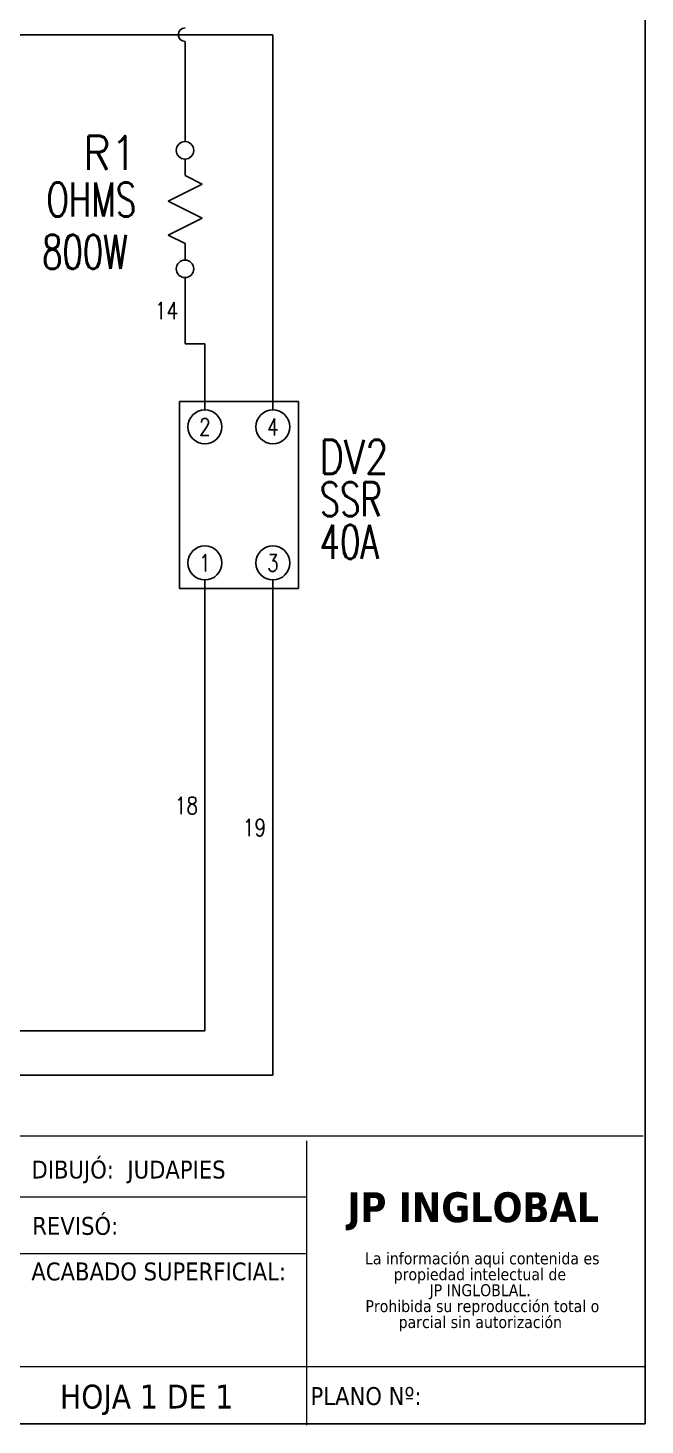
# Model space of a CAD drawing. Header units: millimetres. Extents: x 123.5 to 144.3, y 105.4 to 121.6.
# Drawn here: x 139.72 to 144.26, y 105.4 to 115.67 of the extents above; entities that cross this region are included whole.
import ezdxf
from ezdxf.enums import TextEntityAlignment as Align

# ---------------------------------------------------------------- set-up
doc = ezdxf.new("R2010")
doc.units = ezdxf.units.MM
doc.linetypes.add('CENTERX2', pattern=[20.32, 12.7, -2.54, 2.54, -2.54])
for name, color, linetype in [('BLK_12AWG', 7, 'Continuous'), ('CONTORNO', 179, 'Continuous'), ('DESC', 250, 'Continuous'), ('MISC', 7, 'Continuous'), ('SYMS', 7, 'Continuous'), ('TAGS', 250, 'Continuous'), ('TERMS', 250, 'Continuous'), ('WIRES', 7, 'Continuous')]:
    doc.layers.add(name, color=color, linetype=linetype)
doc.layers.add('WIRENO', color=7, linetype='Continuous', true_color=0x000000)
doc.styles.add('SLDTEXTSTYLE0', font='tahoma.ttf')
doc.styles.add('SLDTEXTSTYLE1', font='')
doc.styles.add('WD', font='romans.shx')
doc.styles.get('SLDTEXTSTYLE1').set_extended_font_data('Tahoma', bold=True)

# ---------------------------------------------------------------- blocks, each defined once
blk = doc.blocks.new('SW_NOTE_2')
at = {"layer": 'CONTORNO', "color": 0, "char_height": 1.0583, "attachment_point": 2, "style": 'SLDTEXTSTYLE0'}
for s, insert in [('La información aqui contenida es ', (10.29, 1.34)), ('propiedad intelectual de', (10.08, -0.07)), ('JP INGLOBLAL.', (10.1, -1.48)), ('Prohibida su reproducción total o ', (10.3, -2.89)), ('parcial sin autorización', (10.12, -4.3))]:
    blk.add_mtext(s, dxfattribs=dict(at, insert=insert))
blk = doc.blocks.new('VDV1TF')
for p, q in [((-0.0938, 0.3438), (-0.0938, -0.3438)), ((0.3438, 0.3438), (-0.0938, 0.3438)), ((0.3438, -0.3438), (0.3438, 0.3438)), ((-0.0938, -0.3438), (0.3438, -0.3438))]:
    blk.add_line(p, q)
for centre in [(0, 0.25), (0.25, 0.25), (0, -0.25), (0.25, -0.25)]:
    blk.add_circle(centre, 0.0625)
at = {"style": 'WD', "width": 0.7}
for tag, p in [('INST', (0.1305, 0.5446)), ('LOC', (0.1305, 0.375)), ('RATING2', (0.125, -0.1562))]:
    blk.add_attdef(tag, text='', height=0.125, dxfattribs=at).set_placement(p, align=Align.CENTER)
at = {"style": 'WD', "flags": 1}
for tag, p in [('X2TERM02', (0, 0.3125)), ('X2TERM04', (0.25, 0.3125)), ('X4TERM02', (-0.0625, 0.25)), ('X1TERM04', (0.3125, 0.25)), ('X4TERM01', (-0.0625, -0.25)), ('X1TERM03', (0.3125, -0.25)), ('X8TERM01', (0, -0.3125)), ('X8TERM03', (0.25, -0.3125))]:
    blk.add_attdef(tag, p, '', height=0.0125, dxfattribs=at)
at = {"linetype": 'Continuous', "style": 'WD', "width": 0.8, "flags": 8}
for tag, p in [('TERM02', (0, 0.25)), ('TERM04', (0.25, 0.25)), ('TERM01', (0, -0.25)), ('TERM03', (0.25, -0.25))]:
    blk.add_attdef(tag, text='', height=0.0625, dxfattribs=at).set_placement(p, align=Align.MIDDLE)
at = {"style": 'WD'}
for tag, p, width in [('TAG1', (0.4219, 0.0774), 0.8), ('DESC1', (0.4219, -0.0789), 0.7), ('DESC2', (0.4219, -0.2351), 0.7), ('XREF', (0.4219, -0.3914), 0.7)]:
    blk.add_attdef(tag, p, '', height=0.125, dxfattribs=dict(at, width=width))
at = {"style": 'WD', "width": 0.7}
blk.add_attdef('RATING1', text='', height=0.125, dxfattribs=at).set_placement((0.125, 0.0625), align=Align.MIDDLE)
at = {"style": 'WD', "flags": 9}
blk.add_attdef('FAMILY', text='', height=0.01, dxfattribs=at).set_placement((0.1197, -0.0802), align=Align.CENTER)
at = {"linetype": 'Continuous', "style": 'WD', "flags": 1}
for tag, p in [('CAT', (0.125, -0.0907)), ('MFG', (0.125, -0.1096))]:
    blk.add_attdef(tag, text='', height=0.01, dxfattribs=at).set_placement(p, align=Align.MIDDLE)
at = {"linetype": 'Continuous', "style": 'WD', "flags": 9}
blk.add_attdef('ASSYCODE', text='', height=0.01, dxfattribs=at).set_placement((0.125, -0.1406), align=Align.CENTER)
blk = doc.blocks.new('VRE1T')
for p, q in [((0, 0.125), (0, 0.1875)), ((0.0625, 0.0938), (0, 0.125)), ((-0.0625, 0.0312), (0.0625, 0.0938)), ((0.0625, -0.0312), (-0.0625, 0.0312)), ((-0.0625, -0.0938), (0.0625, -0.0312)), ((0, -0.125), (-0.0625, -0.0938)), ((0, -0.125), (0, -0.1875))]:
    blk.add_line(p, q)
for centre in [(0, 0.2178), (0, -0.2178)]:
    blk.add_circle(centre, 0.0322)
at = {"style": 'WD'}
for tag, p, width in [('INST', (0.2188, 0.4564), 0.7), ('LOC', (0.2188, 0.2868), 0.7), ('TAG1', (0.1269, 0.1305), 0.9), ('RATING1', (0.125, -0.0257), 0.7), ('RATING2', (0.125, -0.182), 0.7), ('DESC1', (0.1287, -0.3382), 0.7), ('DESC2', (0.1287, -0.4945), 0.7)]:
    blk.add_attdef(tag, p, '', height=0.125, dxfattribs=dict(at, width=width))
at = {"linetype": 'Continuous', "style": 'WD', "flags": 8}
blk.add_attdef('TERM01', text='', height=0.125, dxfattribs=at).set_placement((-0.055, 0.2691), align=Align.RIGHT)
at = {"color": 7, "style": 'WD', "flags": 1}
for tag, p in [('X2TERM01', (0, 0.25)), ('X8TERM02', (0, -0.25))]:
    blk.add_attdef(tag, p, '', height=0.0125, dxfattribs=at)
at = {"style": 'WD', "flags": 9}
blk.add_attdef('FAMILY', (-0.1836, 0.2047), '', height=0.01, rotation=90, dxfattribs=at)
at = {"linetype": 'Continuous', "style": 'WD', "flags": 9}
for tag, p in [('CAT', (-0.1394, 0.2297)), ('MFG', (-0.12, 0.2278)), ('ASSYCODE', (-0.0938, 0.2188))]:
    blk.add_attdef(tag, text='', height=0.01, rotation=90, dxfattribs=at).set_placement(p, align=Align.CENTER)
at = {"linetype": 'Continuous', "style": 'WD', "flags": 8}
blk.add_attdef('TERM02', text='', height=0.125, dxfattribs=at).set_placement((-0.0407, -0.2759), align=Align.TOP_RIGHT)
blk = doc.blocks.new('WD_WNV')
at = {"linetype": 'Continuous', "style": 'WD', "width": 0.8}
blk.add_attdef('WIRENO', text='', height=0.125, dxfattribs=at).set_placement((-0.05, 0), align=Align.MIDDLE_RIGHT)
at = {"style": 'WD', "flags": 1}
for tag, p in [('W01USER', (-0.062, 0.094)), ('W02USER', (-0.062, 0.086)), ('W03USER', (-0.062, 0.078)), ('W04USER', (-0.062, 0.07)), ('W05USER', (-0.062, 0.062)), ('W06USER', (-0.062, 0.055)), ('W07USER', (-0.062, 0.047)), ('W08USER', (-0.062, 0.039)), ('W09USER', (-0.062, 0.031)), ('W10USER', (-0.062, 0.023))]:
    blk.add_attdef(tag, text='', height=0.005, dxfattribs=at).set_placement(p, align=Align.CENTER)

msp = doc.modelspace()

# ---------------------------------------------------------------- linework, layer by layer
at = {"color": 7, "linetype": 'Continuous'}
for p, q in [((144.256, 105.405), (144.256, 121.59)), ((123.506, 105.405), (144.256, 105.405))]:
    msp.add_line(p, q, dxfattribs=at)
at = {"color": 7, "linetype": 'CENTERX2', "lineweight": 0}
for p in [(144.256, 108.823), (133.462, 105.405)]:
    msp.add_line(p, (144.256, 105.405), dxfattribs=at)
at = {"color": 7, "linetype": 'Continuous', "lineweight": 0}
for p, q in [((144.242, 107.521), (133.452, 107.521)), ((141.766, 107.486), (141.766, 105.397)), ((141.766, 107.071), (135.541, 107.071)), ((141.766, 106.656), (133.465, 106.656)), ((144.256, 105.826), (133.465, 105.826))]:
    msp.add_line(p, q, dxfattribs=at)
at = {"layer": 'BLK_12AWG'}
msp.add_line((140.872, 114.831), (140.872, 115.567), dxfattribs=at)
msp.add_arc((140.872, 115.617), 0.05, 90, 270, dxfattribs=at)
at = {"layer": 'WIRES'}
for p, q in [((139.463, 115.617), (141.518, 115.617)), ((141.518, 115.617), (141.518, 112.859)), ((140.872, 113.345), (140.872, 113.831)), ((141.018, 113.345), (140.872, 113.345)), ((141.018, 112.859), (141.018, 113.345)), ((141.018, 108.294), (141.018, 111.609)), ((141.518, 107.968), (141.518, 111.609)), ((134.558, 108.294), (141.018, 108.294)), ((134.108, 107.968), (141.518, 107.968))]:
    msp.add_line(p, q, dxfattribs=at)

# ---------------------------------------------------------------- block references
at = {"layer": 'CONTORNO', "color": 7, "xscale": 0.083, "yscale": 0.083, "zscale": 0.083}
msp.add_blockref('SW_NOTE_2', (142.204, 106.555), dxfattribs=at)
at = {"layer": 'SYMS'}
ref = msp.add_blockref('VRE1T', (140.872, 114.331), dxfattribs=dict(at, xscale=2, yscale=2, zscale=2))
ref.add_attrib('RATING1', 'OHMS', (139.853, 114.28), dxfattribs={"layer": 'MISC', "height": 0.25, "style": 'WD', "width": 0.7})
ref.add_attrib('DESC1', '800W', (139.821, 113.896), dxfattribs={"layer": 'DESC', "height": 0.25, "style": 'WD', "width": 0.7})
ref.add_attrib('TAG1', 'R1', (140.123, 114.623), dxfattribs={"layer": 'TAGS', "height": 0.25, "style": 'WD', "width": 0.9})
ref = msp.add_blockref('VDV1TF', (141.018, 112.234), dxfattribs=dict(at, xscale=2, yscale=2, zscale=2))
ref.add_attrib('DESC2', '40A', (141.862, 111.764), dxfattribs={"layer": 'DESC', "height": 0.25, "style": 'WD', "width": 0.7})
ref.add_attrib('DESC1', 'SSR', (141.862, 112.077), dxfattribs={"layer": 'DESC', "height": 0.25, "style": 'WD', "width": 0.7})
ref.add_attrib('TAG1', 'DV2', (141.862, 112.389), dxfattribs={"layer": 'TAGS', "height": 0.25, "style": 'WD', "width": 0.8})
ref.add_attrib('TERM03', '3', dxfattribs={"layer": 'TERMS', "linetype": 'Continuous', "height": 0.125, "style": 'WD', "width": 0.8, "flags": 8}).set_placement((141.518, 111.734), align=Align.MIDDLE)
ref.add_attrib('TERM04', '4', dxfattribs={"layer": 'TERMS', "linetype": 'Continuous', "height": 0.125, "style": 'WD', "width": 0.8, "flags": 8}).set_placement((141.518, 112.734), align=Align.MIDDLE)
ref.add_attrib('TERM02', '2', dxfattribs={"layer": 'TERMS', "linetype": 'Continuous', "height": 0.125, "style": 'WD', "width": 0.8, "flags": 8}).set_placement((141.018, 112.734), align=Align.MIDDLE)
ref.add_attrib('TERM01', '1', dxfattribs={"layer": 'TERMS', "linetype": 'Continuous', "height": 0.125, "style": 'WD', "width": 0.8, "flags": 8}).set_placement((141.018, 111.734), align=Align.MIDDLE)
at = {"layer": 'WIRENO'}
ref = msp.add_blockref('WD_WNV', (140.872, 113.588), dxfattribs=at)
ref.add_attrib('WIRENO', '14', dxfattribs={"linetype": 'Continuous', "height": 0.125, "style": 'WD', "width": 0.8}).set_placement((140.822, 113.588), align=Align.MIDDLE_RIGHT)
ref = msp.add_blockref('WD_WNV', (141.018, 109.951), dxfattribs=at)
ref.add_attrib('WIRENO', '18', dxfattribs={"linetype": 'Continuous', "height": 0.125, "style": 'WD', "width": 0.8}).set_placement((140.968, 109.951), align=Align.MIDDLE_RIGHT)
ref = msp.add_blockref('WD_WNV', (141.518, 109.789), dxfattribs=at)
ref.add_attrib('WIRENO', '19', dxfattribs={"linetype": 'Continuous', "height": 0.125, "style": 'WD', "width": 0.8}).set_placement((141.468, 109.789), align=Align.MIDDLE_RIGHT)

# ---------------------------------------------------------------- texts
at = {"color": 7, "linetype": 'Continuous', "lineweight": 0, "attachment_point": 1, "style": 'SLDTEXTSTYLE0'}
for s, insert, char_height in [('REVISÓ:', (139.749, 106.927), 0.1318), ('HOJA 1 DE 1', (139.953, 105.694), 0.17568), ('PLANO Nº:', (141.795, 105.676), 0.1318)]:
    msp.add_mtext(s, dxfattribs=dict(at, insert=insert, char_height=char_height))
at = {"layer": 'CONTORNO', "color": 7, "char_height": 0.13176, "attachment_point": 1, "style": 'SLDTEXTSTYLE0'}
for s, insert in [('DIBUJÓ:  JUDAPIES', (139.743, 107.341)), ('ACABADO SUPERFICIAL:', (139.742, 106.592))]:
    msp.add_mtext(s, dxfattribs=dict(at, insert=insert))
at = {"layer": 'CONTORNO', "insert": (142.067, 107.108), "char_height": 0.2196, "attachment_point": 1, "style": 'SLDTEXTSTYLE1'}
msp.add_mtext('JP INGLOBAL', dxfattribs=at)

doc.saveas('drawing.dxf')
